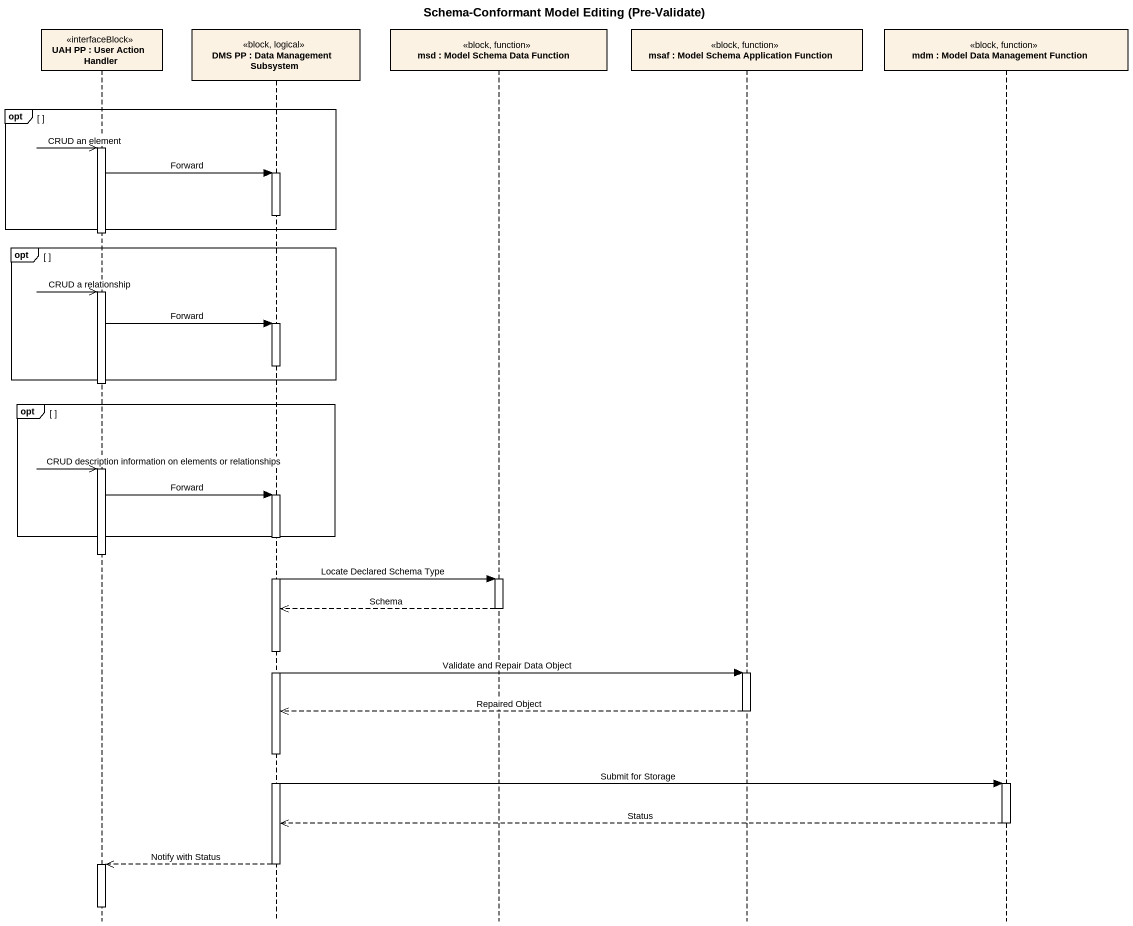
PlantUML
@startuml
title Schema-Conformant Model Editing (Pre-Validate)
hide footbox
participant "UAH PP : User Action Handler" as UAH_PP <<interfaceBlock>>
participant "DMS PP : Data Management Subsystem" as DMS_PP <<block, logical>>
participant "msd : Model Schema Data Function" as msd <<block, function>>
participant "msaf : Model Schema Application Function" as msaf <<block, function>>
participant "mdm : Model Data Management Function" as mdm <<block, function>>

opt
  UAH_PP ->> UAH_PP : CRUD an element
  activate UAH_PP
  UAH_PP -> DMS_PP : Forward
  activate DMS_PP
  deactivate DMS_PP
end
deactivate UAH_PP
opt
  UAH_PP ->> UAH_PP : CRUD a relationship
  activate UAH_PP
  UAH_PP -> DMS_PP : Forward
  activate DMS_PP
  deactivate DMS_PP
end
deactivate UAH_PP
opt
  UAH_PP ->> UAH_PP : CRUD description information on elements or relationships
  activate UAH_PP
  UAH_PP -> DMS_PP : Forward
  activate DMS_PP
end
deactivate UAH_PP
DMS_PP -> msd : Locate Declared Schema Type
activate msd
msd -->> DMS_PP : Schema
deactivate msd
DMS_PP -> msaf : Validate and Repair Data Object
activate msaf
msaf -->> DMS_PP : Repaired Object
deactivate msaf
DMS_PP -> mdm : Submit for Storage
activate mdm
mdm -->> DMS_PP : Status
deactivate mdm
DMS_PP -->> UAH_PP : Notify with Status
deactivate DMS_PP
activate UAH_PP
deactivate UAH_PP
@enduml
